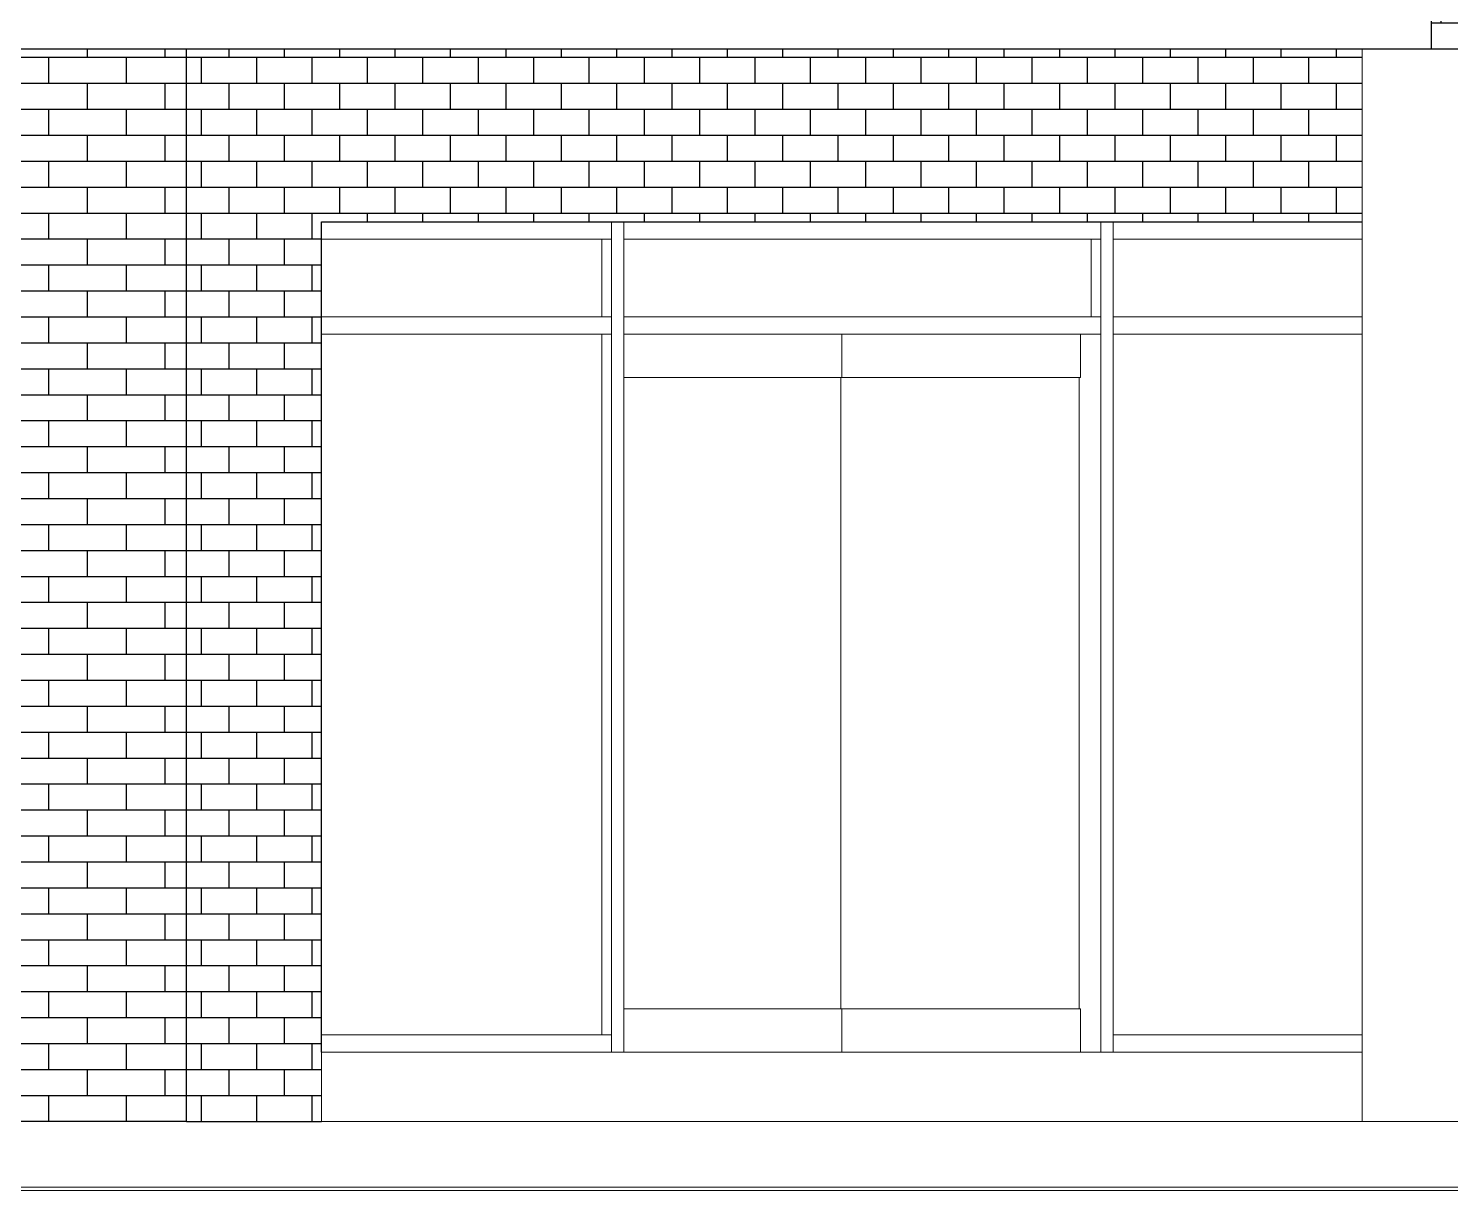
# Model space of a CAD drawing. Header units: metres. Extents: x 42 to 294, y -52 to 32.
# Drawn here: x 281.403 to 285.512, y -43.943 to -40.585 of the extents above; entities that cross this region are included whole.
import ezdxf

# ---------------------------------------------------------------- set-up
doc = ezdxf.new("R2010")
doc.units = ezdxf.units.M
doc.header["$LTSCALE"] = 0.15
for name, color, linetype, lineweight in [('A-DOORSYM', 1, 'Continuous', 9), ('A-ELEVOTM', 1, 'Continuous', 9), ('A-FLOROTM', 6, 'Continuous', 13), ('A-WALL', 2, 'Continuous', 30), ('A-WALLCWM', 6, 'Continuous', 9), ('S-COLSPRM', 6, 'Continuous', 9)]:
    doc.layers.add(name, color=color, linetype=linetype, lineweight=lineweight)
pattern_1 = [(0, (281.90259, -43.74309), (0, 0.075), []), (90, (281.90259, -43.74309), (-0.08, 0.075), [0.075, -0.075])]

# ---------------------------------------------------------------- blocks, each defined once
blk = doc.blocks.new('Dbl Glass _2_ - Puerta doble - vidrio-79-Sur')
at = {"layer": 'A-DOORSYM'}
for p, q in [((30.9548, 2.275), (30.9548, 2.15)), ((30.9548, 2.15), (30.9548, 2.275)), ((31.6443, 2.15), (31.6443, 2.275)), ((30.3241, 2.15), (30.9548, 2.15)), ((30.9548, 2.15), (31.6443, 2.15)), ((30.9548, 0.325), (30.3241, 0.325)), ((30.9548, 0.325), (30.9548, 0.2)), ((31.6443, 0.325), (30.9548, 0.325)), ((30.9548, 0.2), (30.9548, 0.325)), ((31.6443, 0.2), (31.6443, 0.325))]:
    blk.add_line(p, q, dxfattribs=at)
at = {"layer": 'A-ELEVOTM'}
for p, q in [((30.9513, 2.15), (30.9513, 0.325)), ((30.9513, 0.325), (30.9513, 2.15)), ((31.6407, 0.325), (31.6407, 2.15))]:
    blk.add_line(p, q, dxfattribs=at)
blk = doc.blocks.new('Panel de sistema - Acristalado-78-Sur')
at = {"layer": 'A-WALLCWM'}
blk.add_line((30.2605, 0.25), (30.2605, 2.275), dxfattribs=at)
blk = doc.blocks.new('Panel de sistema - Acristalado-77-Sur')
at = {"layer": 'A-WALLCWM'}
blk.add_line((31.6747, 2.325), (31.6747, 2.55), dxfattribs=at)
blk = doc.blocks.new('Panel de sistema - Acristalado-72-Sur')
at = {"layer": 'A-WALLCWM'}
blk.add_line((30.2605, 2.325), (30.2605, 2.55), dxfattribs=at)
blk = doc.blocks.new('Montante rectangular - Montante rectangular - 5x10 cm Aluminio-71-Sur')
at = {"layer": 'A-WALLCWM'}
for p, q in [((31.703, 0.2), (31.703, 2.3)), ((31.7383, 0.2), (31.7383, 2.3))]:
    blk.add_line(p, q, dxfattribs=at)
blk = doc.blocks.new('Montante rectangular - Montante rectangular - 5x10 cm Aluminio-66-Sur')
at = {"layer": 'A-WALLCWM'}
for p, q in [((31.703, 2.3), (31.703, 2.6)), ((31.7383, 2.3), (31.7383, 2.6))]:
    blk.add_line(p, q, dxfattribs=at)
blk = doc.blocks.new('Montante rectangular - Montante rectangular - 5x10 cm Aluminio-70-Sur')
at = {"layer": 'A-WALLCWM'}
for p, q in [((29.4508, 2.325), (30.2887, 2.325)), ((30.2887, 2.325), (30.2887, 2.275)), ((29.4508, 2.275), (30.2887, 2.275))]:
    blk.add_line(p, q, dxfattribs=at)
blk = doc.blocks.new('Montante rectangular - Montante rectangular - 5x10 cm Aluminio-69-Sur')
at = {"layer": 'A-WALLCWM'}
for p, q in [((31.7383, 2.275), (31.7383, 2.325)), ((31.7383, 2.325), (32.4586, 2.325)), ((31.7383, 2.275), (32.4586, 2.275))]:
    blk.add_line(p, q, dxfattribs=at)
blk = doc.blocks.new('Montante rectangular - Montante rectangular - 5x10 cm Aluminio-68-Sur')
at = {"layer": 'A-WALLCWM'}
for p, q in [((30.3241, 2.275), (30.3241, 2.325)), ((30.3241, 2.325), (31.703, 2.325)), ((31.703, 2.325), (31.703, 2.275)), ((30.3241, 2.275), (31.703, 2.275))]:
    blk.add_line(p, q, dxfattribs=at)
blk = doc.blocks.new('Montante rectangular - Montante rectangular - 5x10 cm Aluminio-67-Sur')
at = {"layer": 'A-WALLCWM'}
for p, q in [((30.2887, 0.2), (30.2887, 2.3)), ((30.3241, 0.2), (30.3241, 2.3))]:
    blk.add_line(p, q, dxfattribs=at)
blk = doc.blocks.new('Montante rectangular - Montante rectangular - 5x10 cm Aluminio-65-Sur')
at = {"layer": 'A-WALLCWM'}
for p in [(30.2887, 2.6), (29.4508, 2.55)]:
    blk.add_line(p, (30.2887, 2.55), dxfattribs=at)
blk = doc.blocks.new('Montante rectangular - Montante rectangular - 5x10 cm Aluminio-64-Sur')
at = {"layer": 'A-WALLCWM'}
for p, q in [((30.3241, 2.55), (30.3241, 2.6)), ((31.703, 2.6), (31.703, 2.55)), ((30.3241, 2.55), (31.703, 2.55))]:
    blk.add_line(p, q, dxfattribs=at)
blk = doc.blocks.new('Montante rectangular - Montante rectangular - 5x10 cm Aluminio-63-Sur')
at = {"layer": 'A-WALLCWM'}
for q in [(31.7383, 2.6), (32.4586, 2.55)]:
    blk.add_line((31.7383, 2.55), q, dxfattribs=at)
blk = doc.blocks.new('Montante rectangular - Montante rectangular - 5x10 cm Aluminio-76-Sur')
at = {"layer": 'A-WALLCWM'}
for p in [(31.7383, 0.2), (32.4586, 0.25)]:
    blk.add_line(p, (31.7383, 0.25), dxfattribs=at)
blk = doc.blocks.new('Montante rectangular - Montante rectangular - 5x10 cm Aluminio-75-Sur')
at = {"layer": 'A-WALLCWM'}
for q in [(29.4508, 0.25), (30.2887, 0.2)]:
    blk.add_line((30.2887, 0.25), q, dxfattribs=at)

msp = doc.modelspace()

# ---------------------------------------------------------------- hatches: boundary and pattern name
at = {"layer": 'A-WALL'}
h = msp.add_hatch(dxfattribs=at)
h.set_pattern_fill('FP1_8', color=256, style=0, pattern_type=2)
h.set_pattern_definition([(180, (285.70759, -40.34309), (-9e-18, -0.075), []), (270, (285.70759, -40.34309), (0.112, -0.075), [0.075, -0.075])])
h.paths.add_polyline_path([(285.4572, -40.6431), (285.5572, -40.6431), (285.5572, -40.3431), (285.5572, -37.5431), (285.4672, -37.5431), (285.4672, -37.8431), (274.0322, -37.8431), (273.9322, -37.8431), (273.9322, -37.5431), (273.4322, -37.5431), (273.4322, -40.6431), (273.9322, -40.6431), (273.9322, -39.3431), (274.0322, -39.3431), (274.1859, -39.3431), (274.1861, -39.3426), (274.1906, -39.3311), (274.1787, -39.3236), (274.1674, -39.3162), (274.157, -39.3087), (274.1483, -39.3014), (274.1417, -39.2941), (274.1378, -39.2869), (274.137, -39.2798), (274.14, -39.2707), (274.1468, -39.2578), (274.1565, -39.2418), (274.1687, -39.2232), (274.1828, -39.2027), (274.1981, -39.1809), (274.214, -39.1585), (274.2583, -39.2238), (274.2628, -39.2223), (274.2672, -39.2205), (274.2715, -39.2183), (274.2756, -39.2155), (274.2795, -39.2117), (274.2831, -39.2068), (274.2863, -39.2005), (274.29, -39.1931), (274.2948, -39.1851), (274.3, -39.1766), (274.305, -39.1679), (274.3091, -39.1591), (274.3116, -39.1505), (274.3119, -39.1422), (274.3122, -39.1314), (274.3146, -39.1162), (274.3183, -39.0984), (274.3225, -39.08), (274.3265, -39.0628), (274.3294, -39.0487), (274.3306, -39.0396), (274.3305, -39.0337), (274.3303, -39.0281), (274.33, -39.0227), (274.3297, -39.0174), (274.3292, -39.0123), (274.3288, -39.0073), (274.3283, -39.0023), (274.3263, -38.9953), (274.3244, -38.9883), (274.3226, -38.9815), (274.3211, -38.9747), (274.32, -38.9681), (274.3192, -38.9618), (274.3189, -38.9556), (274.3192, -38.9495), (274.32, -38.9431), (274.3211, -38.9365), (274.3226, -38.9298), (274.3244, -38.9229), (274.3263, -38.916), (274.3283, -38.909), (274.3254, -38.9085), (274.3232, -38.908), (274.3226, -38.9074), (274.3241, -38.9068), (274.3286, -38.9061), (274.3367, -38.9052), (274.3492, -38.9043), (274.363, -38.9032), (274.3746, -38.9018), (274.3843, -38.9002), (274.3926, -38.8985), (274.3997, -38.8966), (274.4062, -38.8946), (274.4122, -38.8927), (274.4212, -38.8847), (274.43, -38.877), (274.4387, -38.8699), (274.4469, -38.8637), (274.4547, -38.8586), (274.4618, -38.855), (274.4682, -38.853), (274.4758, -38.851), (274.4864, -38.8471), (274.4994, -38.8417), (274.5144, -38.8351), (274.5226, -38.8314), (274.5308, -38.8276), (274.5482, -38.8195), (274.5662, -38.811), (274.6058, -38.748), (274.6153, -38.7461), (274.6245, -38.7444), (274.6333, -38.7433), (274.6414, -38.7431), (274.6486, -38.744), (274.6547, -38.7463), (274.6594, -38.7504), (274.6642, -38.7549), (274.67, -38.7587), (274.6762, -38.7622), (274.6822, -38.766), (274.6873, -38.7704), (274.6908, -38.776), (274.6921, -38.783), (274.692, -38.7903), (274.6916, -38.7964), (274.691, -38.8015), (274.6903, -38.8058), (274.6894, -38.8094), (274.6884, -38.8126), (274.6874, -38.8157), (274.6795, -38.8173), (274.6718, -38.8193), (274.6645, -38.8223), (274.6581, -38.8267), (274.6526, -38.833), (274.6483, -38.8416), (274.6455, -38.853), (274.644, -38.8642), (274.6437, -38.8723), (274.6444, -38.8784), (274.6462, -38.8834), (274.6489, -38.8884), (274.6526, -38.8942), (274.6571, -38.902), (274.6631, -38.9108), (274.6708, -38.9192), (274.6795, -38.9271), (274.6884, -38.9344), (274.6971, -38.9408), (274.7047, -38.9464), (274.7108, -38.951), (274.7162, -38.9549), (274.7224, -38.9587), (274.7287, -38.9628), (274.7347, -38.9673), (274.7398, -38.9725), (274.7437, -38.9786), (274.7447, -38.9821), (274.7447, -38.1681), (276.8947, -38.1681), (276.8947, -39.3431), (278.8072, -39.3431), (278.8072, -38.1681), (280.9572, -38.1681), (280.9572, -39.3431), (281.6072, -39.3431), (281.6072, -38.1681), (283.7572, -38.1681), (283.7572, -39.3431), (284.3859, -39.3431), (284.3861, -39.3426), (284.3906, -39.3311), (284.3787, -39.3236), (284.3674, -39.3162), (284.357, -39.3087), (284.3483, -39.3014), (284.3417, -39.2941), (284.3378, -39.2869), (284.337, -39.2798), (284.34, -39.2707), (284.3468, -39.2578), (284.3565, -39.2418), (284.3687, -39.2232), (284.3828, -39.2027), (284.3981, -39.1809), (284.414, -39.1585), (284.4583, -39.2238), (284.4628, -39.2223), (284.4672, -39.2205), (284.4715, -39.2183), (284.4756, -39.2155), (284.4795, -39.2117), (284.4831, -39.2068), (284.4863, -39.2005), (284.49, -39.1931), (284.4948, -39.1851), (284.5, -39.1766), (284.505, -39.1679), (284.5091, -39.1591), (284.5116, -39.1505), (284.5119, -39.1422), (284.5122, -39.1314), (284.5146, -39.1162), (284.5183, -39.0984), (284.5225, -39.08), (284.5265, -39.0628), (284.5294, -39.0487), (284.5306, -39.0396), (284.5305, -39.0337), (284.5303, -39.0281), (284.53, -39.0227), (284.5297, -39.0174), (284.5292, -39.0123), (284.5288, -39.0073), (284.5283, -39.0023), (284.5263, -38.9953), (284.5244, -38.9883), (284.5226, -38.9815), (284.5211, -38.9747), (284.52, -38.9681), (284.5192, -38.9618), (284.5189, -38.9556), (284.5192, -38.9495), (284.52, -38.9431), (284.5211, -38.9365), (284.5226, -38.9298), (284.5244, -38.9229), (284.5263, -38.916), (284.5283, -38.909), (284.5254, -38.9085), (284.5232, -38.908), (284.5226, -38.9074), (284.5241, -38.9068), (284.5286, -38.9061), (284.5367, -38.9052), (284.5492, -38.9043), (284.563, -38.9032), (284.5746, -38.9018), (284.5843, -38.9002), (284.5926, -38.8985), (284.5997, -38.8966), (284.6062, -38.8946), (284.6122, -38.8927), (284.6212, -38.8847), (284.63, -38.877), (284.6387, -38.8699), (284.6469, -38.8637), (284.6547, -38.8586), (284.6618, -38.855), (284.6682, -38.853), (284.6758, -38.851), (284.6864, -38.8471), (284.6994, -38.8417), (284.7144, -38.8351), (284.7226, -38.8314), (284.7308, -38.8276), (284.7482, -38.8195), (284.7662, -38.811), (284.8058, -38.748), (284.8153, -38.7461), (284.8245, -38.7444), (284.8333, -38.7433), (284.8414, -38.7431), (284.8486, -38.744), (284.8547, -38.7463), (284.8594, -38.7504), (284.8642, -38.7549), (284.87, -38.7587), (284.8762, -38.7622), (284.8822, -38.766), (284.8873, -38.7704), (284.8908, -38.776), (284.8921, -38.783), (284.892, -38.7903), (284.8916, -38.7964), (284.891, -38.8015), (284.8903, -38.8058), (284.8894, -38.8094), (284.8884, -38.8126), (284.8874, -38.8157), (284.8795, -38.8173), (284.8718, -38.8193), (284.8645, -38.8223), (284.8581, -38.8267), (284.8526, -38.833), (284.8483, -38.8416), (284.8455, -38.853), (284.844, -38.8642), (284.8437, -38.8723), (284.8444, -38.8784), (284.8462, -38.8834), (284.8489, -38.8884), (284.8526, -38.8942), (284.8571, -38.902), (284.8631, -38.9108), (284.8708, -38.9192), (284.8795, -38.9271), (284.8884, -38.9344), (284.8971, -38.9408), (284.9047, -38.9464), (284.9108, -38.951), (284.9162, -38.9549), (284.9224, -38.9587), (284.9287, -38.9628), (284.9347, -38.9673), (284.9398, -38.9725), (284.9437, -38.9786), (284.9457, -38.9859), (284.9467, -38.9938), (284.9477, -39.0016), (284.9486, -39.0096), (284.9493, -39.0178), (284.9499, -39.0266), (284.9503, -39.0361), (284.9504, -39.0466), (284.9506, -39.0571), (284.9512, -39.0668), (284.9521, -39.0757), (284.9532, -39.0841), (284.9545, -39.092), (284.9559, -39.0997), (284.9574, -39.1072), (285.0041, -39.1469), (285.0091, -39.1464), (285.0141, -39.1464), (285.0192, -39.1471), (285.0245, -39.149), (285.0299, -39.1525), (285.0355, -39.1578), (285.0414, -39.1655), (285.0469, -39.1737), (285.0516, -39.1804), (285.0555, -39.1859), (285.0589, -39.1904), (285.0618, -39.1942), (285.0645, -39.1975), (285.067, -39.2005), (285.0974, -39.2099), (285.123, -39.2728), (285.1249, -39.2739), (285.1265, -39.2753), (285.1274, -39.2773), (285.1271, -39.2803), (285.1254, -39.2846), (285.1218, -39.2906), (285.116, -39.2985), (285.1096, -39.307), (285.1044, -39.3146), (285.1005, -39.3216), (285.098, -39.3284), (285.097, -39.3351), (285.0975, -39.3422), (285.0978, -39.3431), (285.4572, -39.3431)], flags=0)
h = msp.add_hatch(dxfattribs=at)
h.set_pattern_fill('FP1_5', color=256, style=0, pattern_type=2)
h.set_pattern_definition([(180, (281.79659, -43.74309), (-9e-18, -0.075), []), (270, (281.79659, -43.74309), (0.112, -0.075), [0.075, -0.075])])
h.paths.add_polyline_path([(281.8588, -43.7431), (281.8588, -40.6431), (277.2322, -40.6431), (277.2322, -42.4367), (277.3536, -42.438), (277.6832, -42.5), (277.7926, -42.5464), (277.7891, -42.5612), (277.7891, -42.5832), (278.0446, -42.7269), (278.293, -42.9057), (278.3503, -42.9083), (278.386, -42.9027), (278.4372, -42.9301), (278.5335, -43.0211), (278.6852, -43.2042), (278.7572, -43.2621), (278.7572, -41.1431), (280.6572, -41.1431), (280.6572, -43.7431)], flags=0)
h = msp.add_hatch(dxfattribs=at)
h.set_pattern_fill('FP1_6', color=256, style=0, pattern_type=2)
h.set_pattern_definition(pattern_1)
h.paths.add_polyline_path([(282.1588, -43.7431), (282.1588, -40.6431), (282.0088, -40.6431), (281.8588, -40.6431), (281.8588, -43.7431)], flags=0)
h = msp.add_hatch(dxfattribs=at)
h.set_pattern_fill('FP1_6', color=256, style=0, pattern_type=2)
h.set_pattern_definition(pattern_1)
h.paths.add_polyline_path([(282.1588, -40.6431), (282.1588, -43.7431), (282.2494, -43.7431), (282.2494, -41.1431), (285.2572, -41.1431), (285.2572, -40.6431)], flags=0)

# ---------------------------------------------------------------- linework, layer by layer
at = {"layer": 'A-FLOROTM'}
for p, q in [((282.2494, -43.5431), (285.2572, -43.5431)), ((282.2494, -43.7431), (282.2494, -43.5431)), ((278.4335, -43.7431), (288.3572, -43.7431)), ((291.25, -43.9431), (255.8572, -43.9431)), ((288.3572, -43.9331), (278.1928, -43.9331))]:
    msp.add_line(p, q, dxfattribs=at)
at = {"layer": 'A-WALL'}
for p, q in [((285.4572, -40.6431), (285.4572, -39.3431)), ((273.4322, -40.6431), (286.4125, -40.6431)), ((281.8588, -43.7431), (281.8588, -40.6431)), ((282.2494, -43.5431), (282.2494, -41.1431)), ((282.2494, -41.1431), (285.2572, -41.1431))]:
    msp.add_line(p, q, dxfattribs=at)
at = {"layer": 'S-COLSPRM'}
msp.add_line((285.2572, -40.6431), (285.2572, -43.7431), dxfattribs=at)

# ---------------------------------------------------------------- block references
at = {"layer": 'A-WALLCWM'}
for name, p in [('Montante rectangular - Montante rectangular - 5x10 cm Aluminio-65-Sur', (252.7986, -43.7431)), ('Montante rectangular - Montante rectangular - 5x10 cm Aluminio-66-Sur', (251.3844, -43.7431)), ('Montante rectangular - Montante rectangular - 5x10 cm Aluminio-64-Sur', (252.7986, -43.7431)), ('Montante rectangular - Montante rectangular - 5x10 cm Aluminio-66-Sur', (252.7986, -43.7431)), ('Montante rectangular - Montante rectangular - 5x10 cm Aluminio-63-Sur', (252.7986, -43.7431)), ('Panel de sistema - Acristalado-72-Sur', (252.7986, -43.7431)), ('Panel de sistema - Acristalado-77-Sur', (252.7986, -43.7431)), ('Montante rectangular - Montante rectangular - 5x10 cm Aluminio-70-Sur', (252.7986, -43.7431)), ('Montante rectangular - Montante rectangular - 5x10 cm Aluminio-68-Sur', (252.7986, -43.7431)), ('Montante rectangular - Montante rectangular - 5x10 cm Aluminio-69-Sur', (252.7986, -43.7431)), ('Montante rectangular - Montante rectangular - 5x10 cm Aluminio-67-Sur', (252.7986, -43.7431)), ('Montante rectangular - Montante rectangular - 5x10 cm Aluminio-71-Sur', (252.7986, -43.7431)), ('Panel de sistema - Acristalado-78-Sur', (252.7986, -43.7431)), ('Dbl Glass _2_ - Puerta doble - vidrio-79-Sur', (252.7986, -43.7431)), ('Montante rectangular - Montante rectangular - 5x10 cm Aluminio-75-Sur', (252.7986, -43.7431)), ('Montante rectangular - Montante rectangular - 5x10 cm Aluminio-76-Sur', (252.7986, -43.7431))]:
    msp.add_blockref(name, p, dxfattribs=at)

doc.saveas('drawing.dxf')
